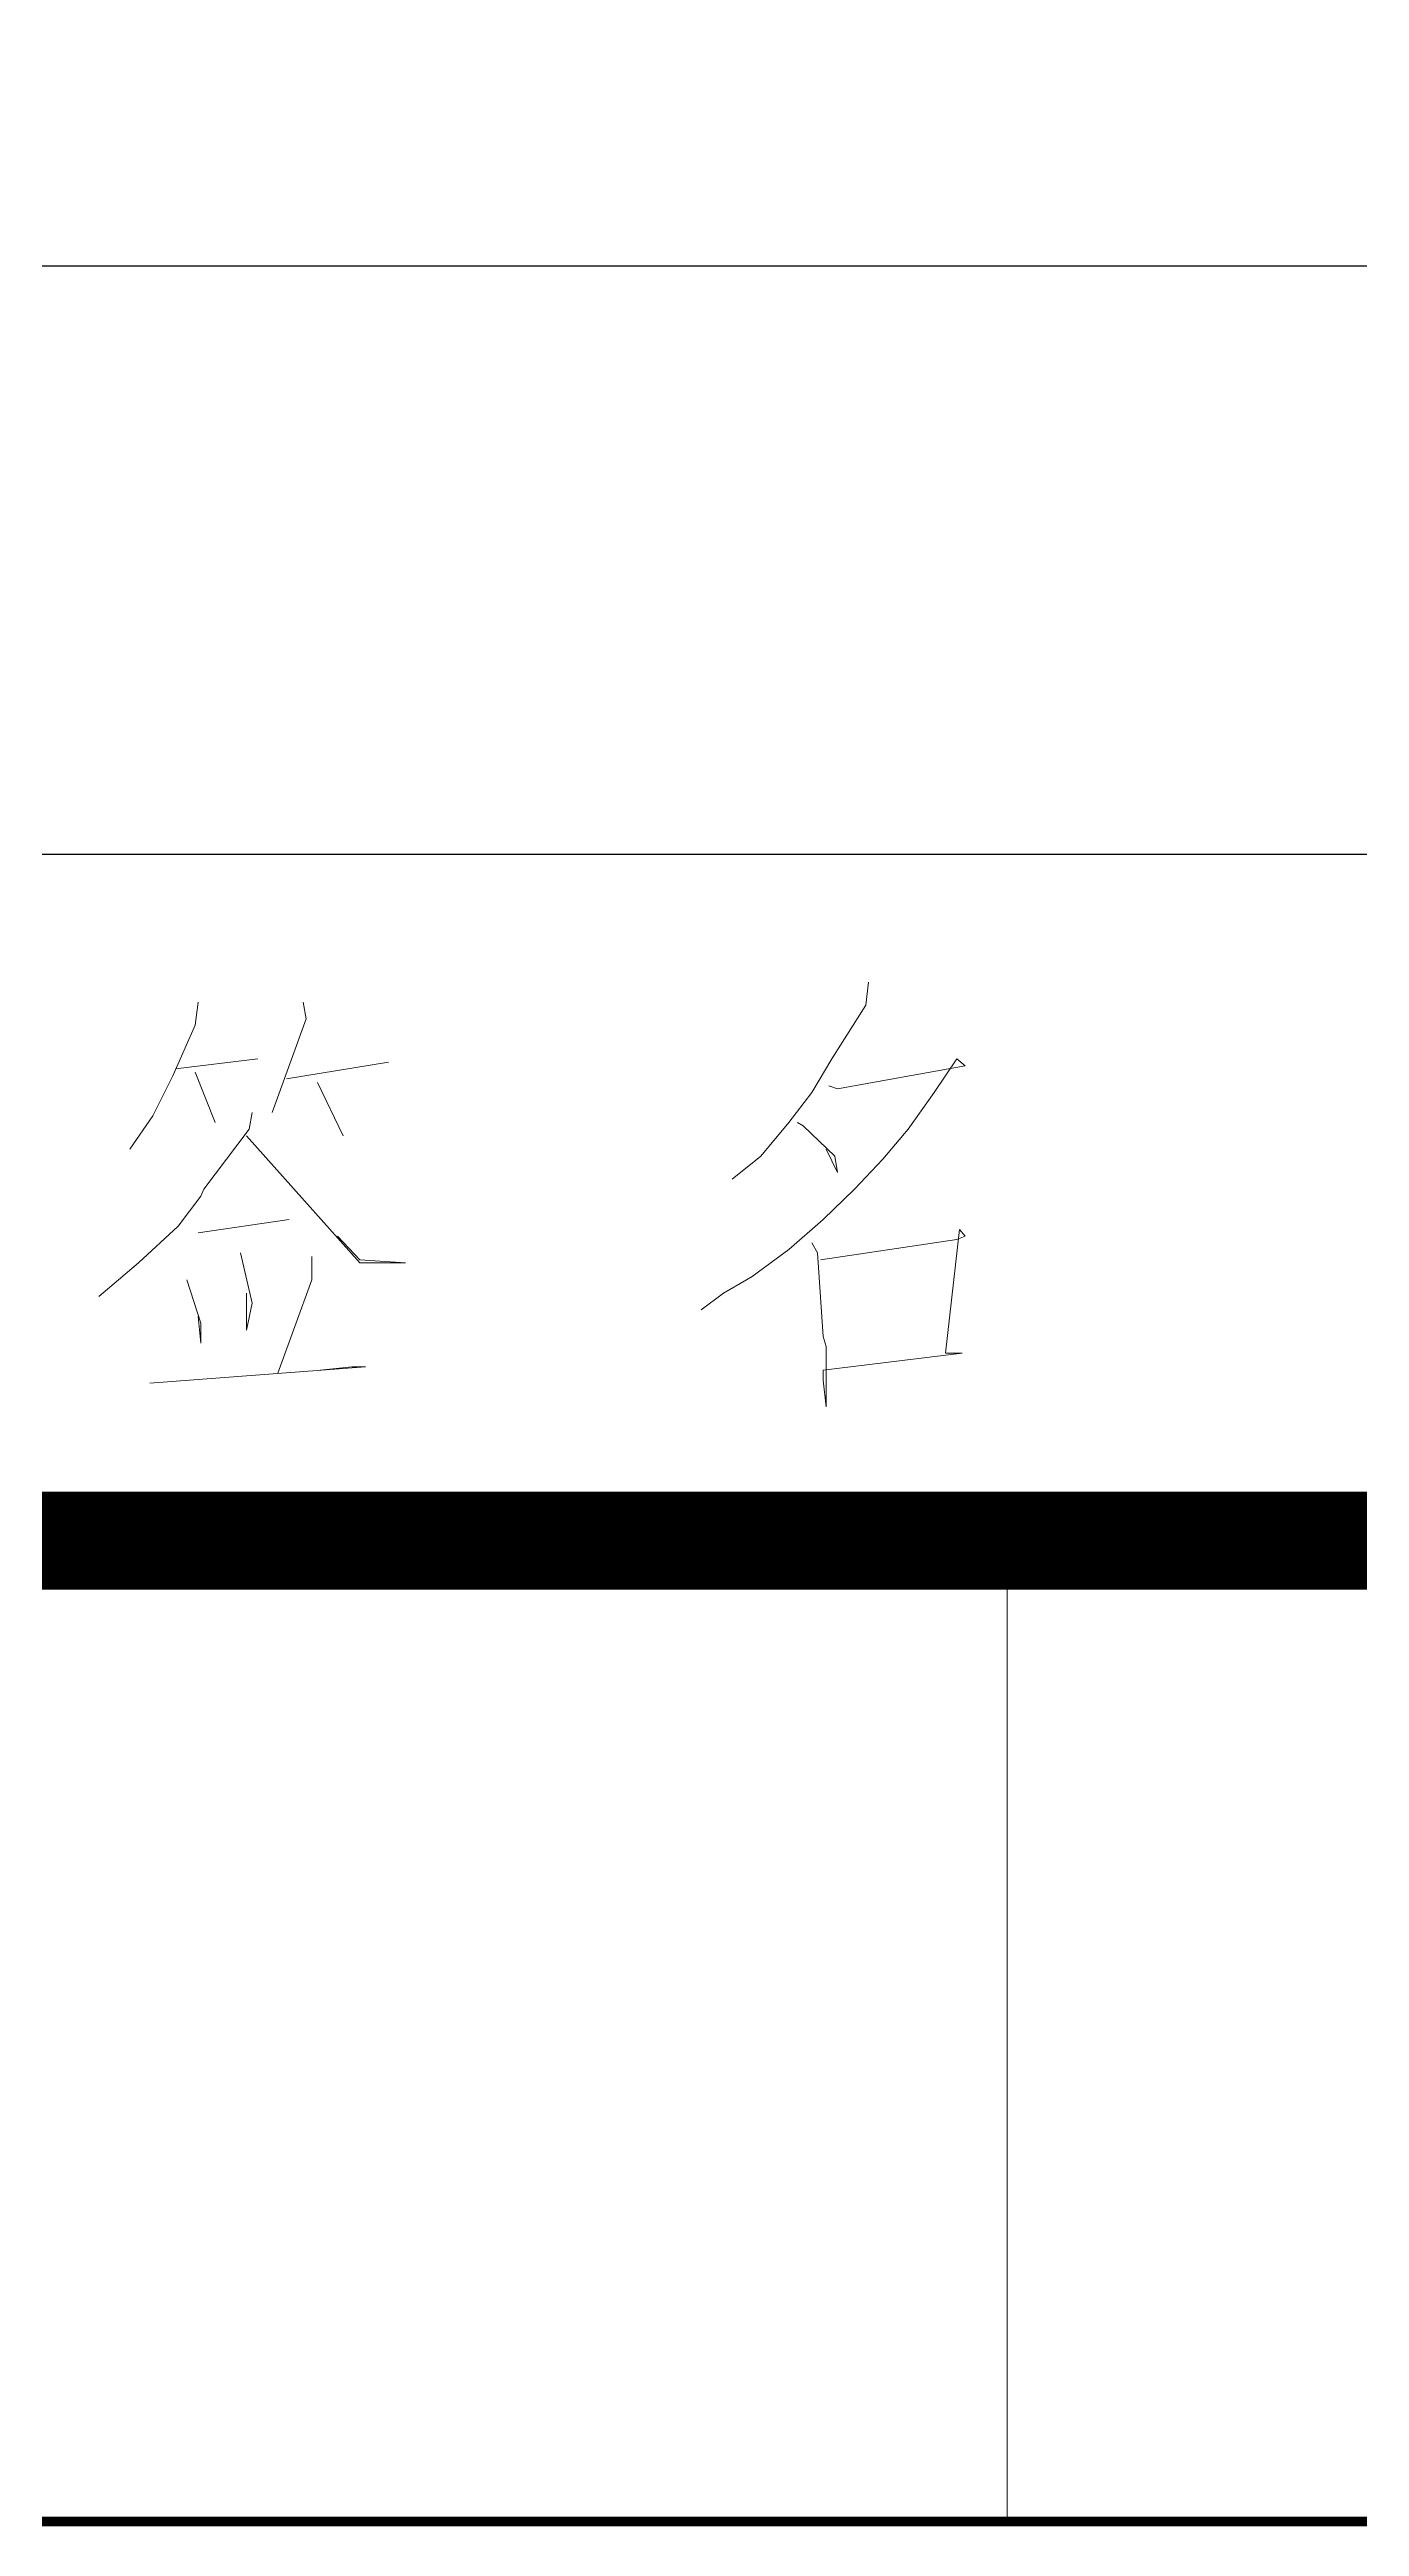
# Model space of a CAD drawing. Extents: x -76183 to 48420, y -19465 to 404409.
# Drawn here: x -13788 to -12452, y 252034 to 254559 of the extents above; entities that cross this region are included whole.
import ezdxf

# ---------------------------------------------------------------- set-up
doc = ezdxf.new("R2010")
doc.units = 0
doc.header["$LTSCALE"] = 1000
doc.header["$MEASUREMENT"] = 0
doc.layers.add('HQ1', color=7, linetype='Continuous')
doc.layers.add('PUB_TEXT', color=7, linetype='Continuous', lineweight=13)
doc.layers.add('打印层', color=7, linetype='Continuous', plot=False)
doc.styles.get("Standard").update_dxf_attribs({"font": 'gbenor.shx', "bigfont": 'gbcbig.shx'})

# ---------------------------------------------------------------- blocks, each defined once
blk = doc.blocks.new('GEDI_WK_A1')
at = {"color": 3}
blk.add_line((630.75, 0), (630.75, 10), dxfattribs=at)
for points, const_width in [([(0, 0), (841, 0), (841, 594), (0, 594)], 0.1), ([(25, 10), (831, 10), (831, 584), (25, 584)], 1)]:
    blk.add_lwpolyline(points, close=True, dxfattribs=dict(at, const_width=const_width))
blk = doc.blocks.new('GEDI_HQ1_2012')
at = {"layer": 'HQ1', "color": 2}
for p, q in [((-65, 13), (0, 13)), ((-65, 7), (0, 7)), ((-65, 0), (0, 0))]:
    blk.add_line(p, q, dxfattribs=at)
at = {"layer": 'HQ1', "color": 7, "lineweight": 0}
for points in [[(-21.662, 5.697), (-21.691, 5.46), (-22.037, 4.913), (-22.241, 4.571), (-22.474, 4.265), (-22.762, 3.922), (-23.053, 3.686)], [(-28.5, 5.493), (-28.529, 5.256), (-28.759, 4.742), (-28.963, 4.334), (-29.196, 3.992)], [(-27.429, 5.493), (-27.4, 5.321), (-27.746, 4.367)], [(-28.73, 4.811), (-27.892, 4.913)], [(-27.6, 4.709), (-26.558, 4.881)], [(-22.066, 4.64), (-21.979, 4.607), (-20.678, 4.844), (-20.762, 4.913), (-20.995, 4.571), (-21.257, 4.196), (-21.516, 3.89), (-21.807, 3.584), (-22.124, 3.274), (-22.474, 2.968), (-22.849, 2.695), (-22.907, 2.662), (-23.141, 2.524), (-23.37, 2.356)], [(-28.529, 4.779), (-28.325, 4.265)], [(-27.283, 4.673), (-27.021, 4.13)], [(-27.95, 4.367), (-27.979, 4.196), (-28.442, 3.584), (-28.471, 3.514), (-28.704, 3.208), (-29.108, 2.833), (-29.312, 2.662), (-29.513, 2.491)], [(-28.008, 4.13), (-26.85, 2.833), (-26.384, 2.833), (-26.85, 2.866), (-27.079, 3.106)], [(-22.387, 4.265), (-22.328, 4.232), (-22.008, 3.922), (-21.979, 3.755), (-22.095, 3.992)], [(-27.571, 3.274), (-28.5, 3.139)], [(-22.241, 3.037), (-22.183, 2.935), (-22.124, 2.083), (-22.095, 1.981), (-22.095, 1.365), (-22.124, 1.638), (-22.124, 1.74), (-20.707, 1.912), (-20.736, 1.912), (-20.878, 1.912), (-20.736, 3.172), (-20.678, 3.106), (-20.762, 3.07), (-22.153, 2.866)], [(-28.067, 2.935), (-27.95, 2.422), (-28.008, 2.148), (-28.008, 2.524)], [(-27.342, 2.899), (-27.342, 2.662), (-27.688, 1.708)], [(-28.617, 2.662), (-28.471, 2.218), (-28.471, 2.014), (-28.5, 2.287)], [(-28.992, 1.606), (-26.792, 1.773), (-26.934, 1.773), (-27.254, 1.74)]]:
    blk.add_lwpolyline(points, dxfattribs=at)
blk.add_text('223344', height=0.0001).set_placement((-22.095, 1.744))
blk = doc.blocks.new('4#图框')
at = {"xscale": 100, "yscale": 100, "zscale": 100}
for name, p in [('GEDI_WK_A1', (5514901.5, -996670.5)), ('GEDI_HQ1_2012', (5580001.5, -995670.5))]:
    blk.add_blockref(name, p, dxfattribs=at)

msp = doc.modelspace()

# ---------------------------------------------------------------- linework, layer by layer
at = {"layer": '打印层'}
msp.add_lwpolyline([(-75886, 252038.9), (8214, 252038.9), (8214, 311438.9), (-75886, 311438.9)], close=True, dxfattribs=at)

# ---------------------------------------------------------------- block references
at = {"layer": 'PUB_TEXT'}
msp.add_blockref('4#图框', (-5590787.5, 1248709.4), dxfattribs=at)

doc.saveas('drawing.dxf')
